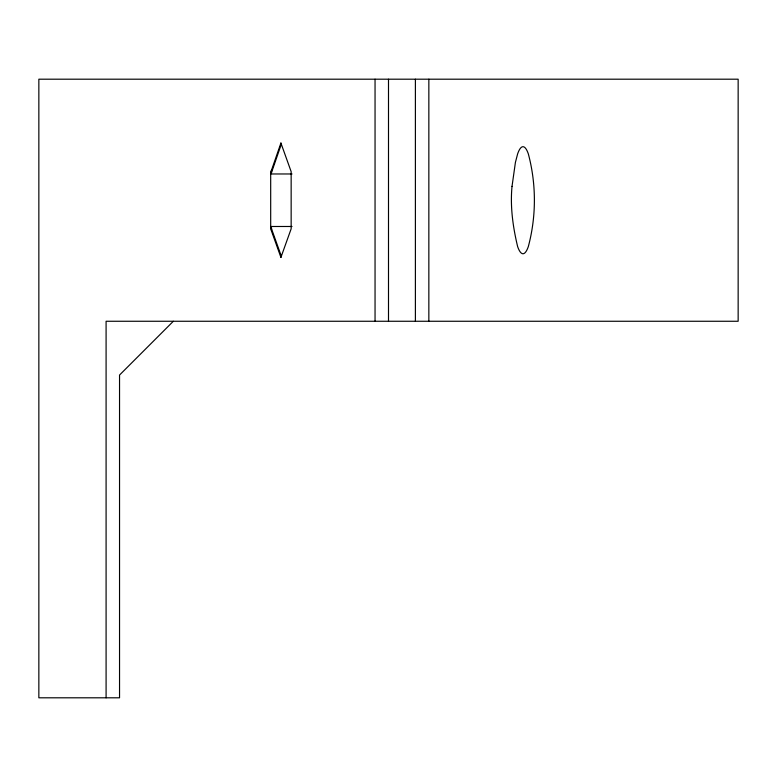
<?xml version="1.0" encoding="UTF-8"?>
<svg xmlns="http://www.w3.org/2000/svg" width="777" height="777" viewBox="0 0 777 777"><rect width="100%" height="100%" fill="white"/><g stroke="black" fill="none" stroke-linecap="round" stroke-linejoin="round"><path stroke-width="1.17" d="M271.503 170.221L280.915 143.046L291.152 171.639L291.152 228.817L280.915 257.401L270.687 228.817L270.687 171.639L271.503 170.221L271.503 172.552L270.687 173.97L292.016 173.97M271.503 172.552L280.915 145.377L280.915 143.046M173.329 321.26L119.541 375.048L119.541 697.804L38.85 697.804L38.85 79.196L738.15 79.196L738.15 321.26L106.09 321.26L106.09 697.804M292.016 226.486L270.687 226.486L280.915 255.07L280.915 257.401M428.846 79.196L428.846 321.26M415.394 79.196L415.394 321.26M388.5 79.196L388.5 321.26M375.048 79.196L375.048 321.26M271.503 227.904L271.503 230.225M512.024 186.373C510.071 206.536 512.917 226.962 517.628 246.571A55.468 10.878 90 0 0 528.331 246.562C536.402 216.288 536.402 184.159 528.331 153.885A55.468 10.878 -90 0 0 517.628 153.895L515.413 162.393L512.024 186.373"/></g></svg>
